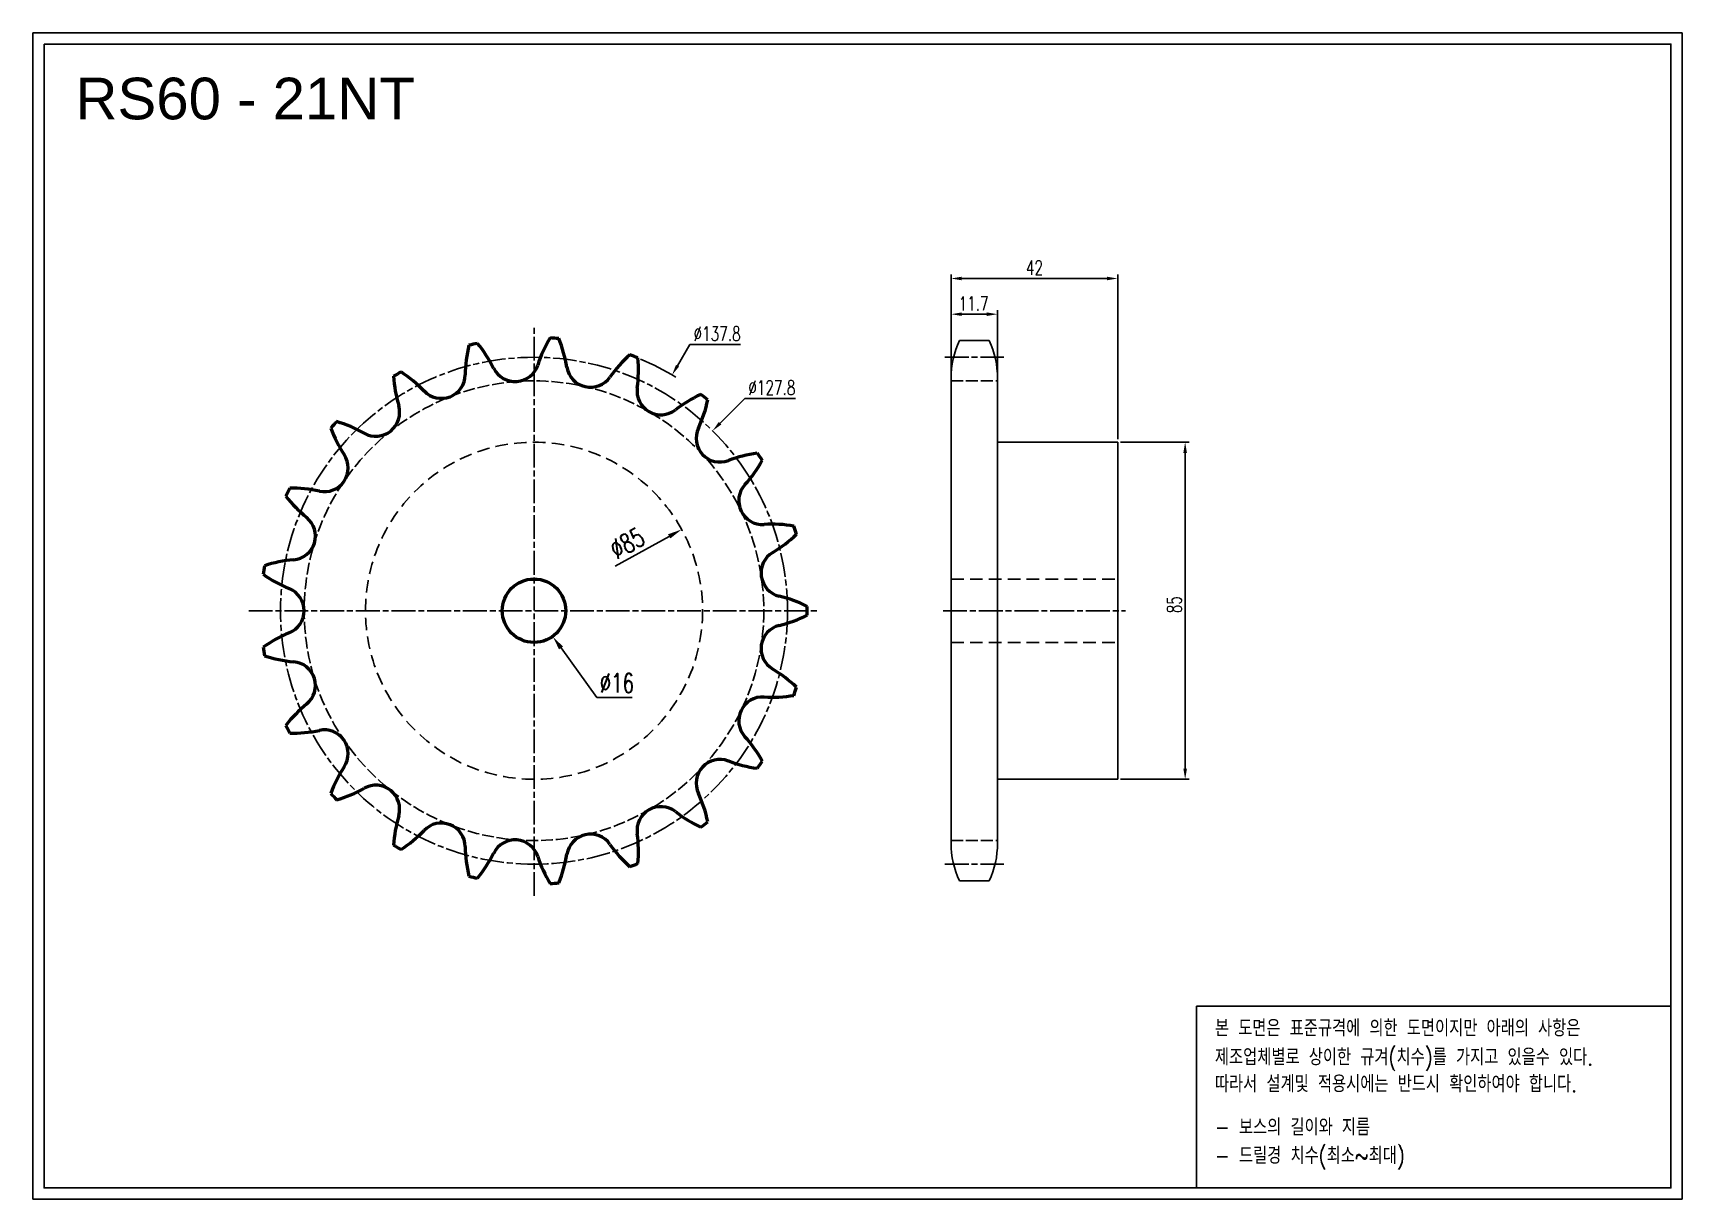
# Model space of a CAD drawing. Header units: millimetres. Extents: x 23847 to 24263, y 403 to 697.
import ezdxf

# ---------------------------------------------------------------- set-up
doc = ezdxf.new("R2010")
doc.units = ezdxf.units.MM
for name, pattern in [('AM_ISO02W050', [7.5, 6, -1.5]), ('AM_ISO02W050x2', [3.75, 3, -0.75]), ('AM_ISO08W050', [18, 12, -1.5, 3, -1.5]), ('AM_ISO08W050x2', [9, 6, -0.75, 1.5, -0.75]), ('HIDDEN', [9.525, 6.35, -3.175])]:
    doc.linetypes.add(name, pattern=pattern)
for name, color, linetype, lineweight in [('AM_0N', 7, 'Continuous', 50), ('AM_3N', 6, 'AM_ISO02W050', 25), ('AM_7', 4, 'AM_ISO08W050', 25), ('AM_7N', 4, 'AM_ISO08W050', 25)]:
    doc.layers.add(name, color=color, linetype=linetype, lineweight=lineweight)
doc.layers.add('HL', color=2, linetype='HIDDEN')
doc.layers.add('S-DIM', color=7, linetype='Continuous')
doc.styles.add('HAN', font='ROMANS.shx', dxfattribs={"width": 0.7, "bigfont": 'whgtxt.shx'})
doc.styles.add('HSG', font='SIMPLEX.shx', dxfattribs={"width": 0.7, "bigfont": 'HSG.shx'})
doc.styles.get("Standard").update_dxf_attribs({"font": 'arial.ttf'})
doc.dimstyles.new('APP10', dxfattribs={"dimscale": 2, "dimtxt": 2.4, "dimasz": 1.8, "dimexe": 0.7, "dimexo": 0.5, "dimgap": 0.6, "dimtad": 1, "dimtoh": 1, "dimdec": 1, "dimrnd": 0.01, "dimzin": 9, "dimdsep": 46, "dimtxsty": 'HSG', "dimcen": 0, "dimclrd": 1, "dimclre": 1, "dimclrt": 256, "dimazin": 2, "dimtp": 1, "dimtm": 1, "dimtfac": 0.5, "dimtdec": 1, "dimtofl": 0, "dimtmove": 0, "dimatfit": 3, "dimfxl": 0, "dimtvp": 1, "dimtolj": 2, "dimlwd": -1, "dimlwe": -1, "dimarcsym": 0})
doc.dimstyles.new('APP6', dxfattribs={"dimscale": 1.5, "dimtxt": 2.4, "dimasz": 1.8, "dimexe": 0.7, "dimexo": 0.5, "dimgap": 0.6, "dimtad": 1, "dimtoh": 1, "dimdec": 1, "dimrnd": 0.01, "dimzin": 9, "dimdsep": 46, "dimtxsty": 'HSG', "dimcen": 0, "dimclrd": 1, "dimclre": 1, "dimclrt": 256, "dimazin": 2, "dimtp": 1, "dimtm": 1, "dimtfac": 0.5, "dimtdec": 1, "dimtofl": 0, "dimtmove": 0, "dimatfit": 3, "dimfxl": 0, "dimtvp": 1, "dimtolj": 2, "dimlwd": -1, "dimlwe": -1, "dimarcsym": 0})

# ---------------------------------------------------------------- blocks, each defined once
blk = doc.blocks.new('*D1')
at = {"layer": 'Defpoints', "color": 0, "transparency": 16777216}
for p in [(24010.67, 572.09), (23936.2, 531.11)]:
    blk.add_point(p, dxfattribs=at)
at = {"layer": 'S-DIM', "color": 1, "transparency": 16777216}
blk.add_line((23993.88, 562.85), (24007.52, 570.35), dxfattribs=at)
blk.add_solid([(24007.23, 570.88), (24007.81, 569.83), (24010.67, 572.09)], dxfattribs=at)
at = {"layer": 'S-DIM', "transparency": 16777216, "insert": (23996.91, 568.62), "char_height": 4.8, "attachment_point": 5, "rotation": 28.8201, "style": 'HSG'}
blk.add_mtext('\\A2;∅85', dxfattribs=at)
blk = doc.blocks.new('*D2')
at = {"layer": 'Defpoints', "color": 0, "transparency": 16777216}
for p in [(24008.26, 611.06), (23938.61, 492.14)]:
    blk.add_point(p, dxfattribs=at)
at = {"layer": 'S-DIM', "color": 1, "transparency": 16777216}
for p, q in [((24012.76, 618.74), (24009.63, 613.39)), ((24025.54, 618.74), (24012.76, 618.74))]:
    blk.add_line(p, q, dxfattribs=at)
blk.add_arc((23973.44, 551.6), 68.91, 58.7703, 67.0342, dxfattribs=at)
blk.add_solid([(24009.24, 613.62), (24010.01, 613.16), (24008.26, 611.06)], dxfattribs=at)
at = {"layer": 'S-DIM', "transparency": 16777216, "insert": (24019.6, 621.44), "char_height": 3.6, "attachment_point": 5, "style": 'HSG'}
blk.add_mtext('\\A2;∅137.8', dxfattribs=at)
blk = doc.blocks.new('*D3')
at = {"layer": 'Defpoints', "color": 0, "transparency": 16777216}
for p in [(24018.45, 596.96), (23928.42, 506.24)]:
    blk.add_point(p, dxfattribs=at)
at = {"layer": 'S-DIM', "color": 1, "transparency": 16777216}
for p, q in [((24026.57, 605.14), (24020.35, 598.88)), ((24039.35, 605.14), (24026.57, 605.14))]:
    blk.add_line(p, q, dxfattribs=at)
blk.add_solid([(24020.04, 599.2), (24020.67, 598.56), (24018.45, 596.96)], dxfattribs=at)
at = {"layer": 'S-DIM', "transparency": 16777216, "insert": (24033.41, 607.84), "char_height": 3.6, "attachment_point": 5, "style": 'HSG'}
blk.add_mtext('\\A2;∅127.8', dxfattribs=at)
blk = doc.blocks.new('*D4')
at = {"layer": 'Defpoints', "color": 0, "transparency": 16777216}
for p in [(24090.31, 626.37), (24078.61, 610.21), (24090.31, 610.21)]:
    blk.add_point(p, dxfattribs=at)
at = {"layer": 'S-DIM', "color": 1, "transparency": 16777216}
for p, q in [((24078.61, 610.96), (24078.61, 627.42)), ((24081.31, 626.37), (24087.61, 626.37)), ((24090.31, 610.96), (24090.31, 627.42))]:
    blk.add_line(p, q, dxfattribs=at)
for points in [[(24081.31, 626.82), (24081.31, 625.92), (24078.61, 626.37)], [(24087.61, 626.82), (24087.61, 625.92), (24090.31, 626.37)]]:
    blk.add_solid(points, dxfattribs=at)
at = {"layer": 'S-DIM', "transparency": 16777216, "insert": (24084.28, 629.07), "char_height": 3.6, "attachment_point": 5, "style": 'HSG'}
blk.add_mtext('\\A2;11.7', dxfattribs=at)
blk = doc.blocks.new('*D5')
at = {"layer": 'Defpoints', "color": 0, "transparency": 16777216}
for p in [(24120.61, 635.37), (24078.61, 610.21), (24120.61, 594.1)]:
    blk.add_point(p, dxfattribs=at)
at = {"layer": 'S-DIM', "color": 1, "transparency": 16777216}
for p, q in [((24078.61, 610.96), (24078.61, 636.42)), ((24120.61, 594.85), (24120.61, 636.42)), ((24081.31, 635.37), (24117.91, 635.37))]:
    blk.add_line(p, q, dxfattribs=at)
for points in [[(24081.31, 635.82), (24081.31, 634.92), (24078.61, 635.37)], [(24117.91, 635.82), (24117.91, 634.92), (24120.61, 635.37)]]:
    blk.add_solid(points, dxfattribs=at)
at = {"layer": 'S-DIM', "transparency": 16777216, "insert": (24099.61, 638.07), "char_height": 3.6, "attachment_point": 5, "style": 'HSG'}
blk.add_mtext('\\A2;42', dxfattribs=at)
blk = doc.blocks.new('*D6')
at = {"layer": 'Defpoints', "color": 0, "transparency": 16777216}
for p in [(24120.61, 594.1), (24120.61, 509.1), (24137.62, 509.1)]:
    blk.add_point(p, dxfattribs=at)
at = {"layer": 'S-DIM', "color": 1, "transparency": 16777216}
for p, q in [((24121.36, 594.1), (24138.67, 594.1)), ((24137.62, 591.4), (24137.62, 511.8)), ((24121.36, 509.1), (24138.67, 509.1))]:
    blk.add_line(p, q, dxfattribs=at)
for points in [[(24137.17, 591.4), (24138.07, 591.4), (24137.62, 594.1)], [(24137.17, 511.8), (24138.07, 511.8), (24137.62, 509.1)]]:
    blk.add_solid(points, dxfattribs=at)
at = {"layer": 'S-DIM', "transparency": 16777216, "insert": (24134.92, 553.13), "char_height": 3.6, "attachment_point": 5, "rotation": 90, "style": 'HSG'}
blk.add_mtext('\\A2;85', dxfattribs=at)
blk = doc.blocks.new('*D7')
at = {"layer": 'Defpoints', "color": 0, "transparency": 16777216}
for p in [(23968.74, 558.07), (23978.14, 545.13)]:
    blk.add_point(p, dxfattribs=at)
at = {"layer": 'S-DIM', "color": 1, "transparency": 16777216}
for p, q in [((23989.29, 529.76), (23980.25, 542.21)), ((23998.17, 529.76), (23989.29, 529.76))]:
    blk.add_line(p, q, dxfattribs=at)
blk.add_solid([(23980.74, 542.56), (23979.76, 541.86), (23978.14, 545.13)], dxfattribs=at)
at = {"layer": 'S-DIM', "transparency": 16777216, "insert": (23994.33, 533.36), "char_height": 4.8, "attachment_point": 5, "style": 'HSG'}
blk.add_mtext('\\A2;∅16', dxfattribs=at)

msp = doc.modelspace()

# ---------------------------------------------------------------- linework, layer by layer
for p, q in [((24080.69, 619.71), (24088.22, 619.71)), ((24078.61, 492.99), (24078.61, 610.21)), ((24090.31, 610.21), (24090.31, 492.99)), ((24120.61, 594.1), (24090.31, 594.1)), ((24120.61, 509.1), (24120.61, 594.1)), ((24120.61, 509.1), (24090.31, 509.1)), ((24080.69, 483.49), (24088.22, 483.49))]:
    msp.add_line(p, q)
for points in [[(23847.11, 697.27), (24262.91, 697.27), (24262.91, 403.27), (23847.11, 403.27)], [(23849.91, 694.47), (24260.11, 694.47), (24260.11, 406.07), (23849.91, 406.07)]]:
    msp.add_lwpolyline(points, close=True)
at = {"color": 6}
msp.add_lwpolyline([(24140.5, 451.89), (24260.11, 451.89), (24260.11, 406.07), (24140.5, 406.07)], close=True, dxfattribs=at)
for centre, start, end in [((24101.31, 610.21), 155.2599, 180), ((24067.61, 610.21), 0, 24.7401), ((24101.31, 492.99), 180, 204.7401), ((24067.61, 492.99), 335.2599, 0)]:
    msp.add_arc(centre, 22.7, start, end)
at = {"layer": 'AM_0N'}
msp.add_circle((23973.44, 551.6), 8, dxfattribs=at)
for centre, radius, start, end in [((24005.67, 603.46), 32.87, 149.0095, 162.1429), ((23973.44, 551.6), 68.91, 84.8006, 86.628), ((23949.29, 607.69), 32.87, 9.2857, 22.4191), ((23988.95, 610.66), 32.87, 166.1524, 179.2857), ((23973.44, 551.6), 68.91, 101.9435, 103.7708), ((23933.83, 598.08), 32.87, 26.4286, 39.5619), ((24019.52, 591.66), 32.87, 131.8667, 145), ((23973.44, 551.6), 68.91, 67.6578, 69.4851), ((23973.44, 551.6), 68.91, 119.0863, 120.9137), ((23921.89, 584.34), 32.87, 43.5714, 56.7048), ((23968.66, 615.39), 6.01, 206.4286, 342.1429), ((23987.67, 613.96), 6.01, 189.2857, 325), ((23966.9, 612.31), 32.87, 352.1429, 5.2762), ((23970.85, 612.61), 32.87, 183.2952, 196.4286), ((23950.07, 611.15), 6.01, 223.5714, 359.2857), ((24005.42, 607), 6.01, 172.1429, 307.8571), ((23933.55, 601.61), 6.01, 240.7143, 16.4286), ((24029.28, 576.3), 32.87, 114.7238, 127.8571), ((23985.09, 611.54), 32.87, 335, 348.1333), ((23973.44, 551.6), 68.91, 50.5149, 52.3422), ((23973.44, 551.6), 68.91, 136.2292, 138.0565), ((23914.53, 567.7), 32.87, 60.7143, 73.8476), ((23952.98, 609.14), 32.87, 200.4381, 213.5714), ((24020.33, 595.11), 6.01, 155, 290.7143), ((23920.58, 587.63), 6.01, 257.8571, 33.5714), ((24034.08, 558.74), 32.87, 97.5809, 110.7143), ((23973.44, 551.6), 68.91, 33.372, 35.1994), ((24002.24, 605.45), 32.87, 317.8571, 330.9905), ((23973.44, 551.6), 68.91, 153.372, 155.1994), ((23912.4, 549.62), 32.87, 77.8571, 90.9905), ((24031.07, 579.35), 6.01, 137.8571, 273.5714), ((23936.93, 600.55), 32.87, 217.5809, 230.7143), ((23912.31, 570.45), 6.01, 275, 50.7143), ((24033.49, 540.54), 32.87, 80.4381, 93.5714), ((24016.83, 594.57), 32.87, 300.7143, 313.8476), ((23973.44, 551.6), 68.91, 16.2292, 18.0565), ((24036.69, 561.13), 6.01, 120.7143, 256.4286), ((23973.44, 551.6), 68.91, 170.5149, 172.3422), ((23915.7, 531.72), 32.87, 95, 108.1333), ((23924.13, 587.62), 32.87, 234.7238, 247.8571), ((23909.47, 551.6), 6.01, 292.1429, 67.8571), ((24027.56, 523.33), 32.87, 63.2952, 76.4286), ((24027.56, 579.87), 32.87, 283.5714, 296.7048), ((23973.44, 551.6), 68.91, 359.0863, 0.9137), ((23924.13, 515.58), 32.87, 112.1429, 125.2762), ((24036.69, 542.07), 6.01, 103.5714, 239.2857), ((23973.44, 551.6), 68.91, 187.6578, 189.4851), ((23915.7, 571.48), 32.87, 251.8667, 265), ((23912.31, 532.75), 6.01, 309.2857, 85), ((24016.83, 508.63), 32.87, 46.1524, 59.2857), ((23973.44, 551.6), 68.91, 341.9435, 343.7708), ((23936.93, 502.65), 32.87, 129.2857, 142.4191), ((24031.07, 523.85), 6.01, 86.4286, 222.1429), ((24033.49, 562.66), 32.87, 266.4286, 279.5619), ((23973.44, 551.6), 68.91, 204.8006, 206.628), ((23912.4, 553.58), 32.87, 269.0095, 282.1429), ((23920.58, 515.57), 6.01, 326.4286, 102.1429), ((24002.24, 497.75), 32.87, 29.0095, 42.1429), ((23952.98, 494.06), 32.87, 146.4286, 159.5619), ((24020.33, 508.09), 6.01, 69.2857, 205), ((24034.08, 544.46), 32.87, 249.2857, 262.4191), ((23973.44, 551.6), 68.91, 324.8006, 326.628), ((23933.55, 501.59), 6.01, 343.5714, 119.2857), ((23973.44, 551.6), 68.91, 221.9435, 223.7708), ((23914.53, 535.5), 32.87, 286.1524, 299.2857), ((23985.09, 491.66), 32.87, 11.8667, 25), ((23970.85, 490.59), 32.87, 163.5714, 176.7048), ((24005.42, 496.2), 6.01, 52.1429, 187.8571), ((24029.28, 526.9), 32.87, 232.1429, 245.2762), ((23921.89, 518.86), 32.87, 303.2952, 316.4286), ((23950.07, 492.05), 6.01, 0.7143, 136.4286), ((23987.67, 489.24), 6.01, 35, 170.7143), ((23966.9, 490.89), 32.87, 354.7238, 7.8571), ((23973.44, 551.6), 68.91, 307.6578, 309.4851), ((23973.44, 551.6), 68.91, 239.0863, 240.9137), ((23988.95, 492.54), 32.87, 180.7143, 193.8476), ((23968.66, 487.81), 6.01, 17.8571, 153.5714), ((24019.52, 511.54), 32.87, 215, 228.1333), ((23933.83, 505.12), 32.87, 320.4381, 333.5714), ((24005.67, 499.74), 32.87, 197.8571, 210.9905), ((23949.29, 495.51), 32.87, 337.5809, 350.7143), ((23973.44, 551.6), 68.91, 290.5149, 292.3422), ((23973.44, 551.6), 68.91, 256.2292, 258.0565), ((23973.44, 551.6), 68.91, 273.372, 275.1994)]:
    msp.add_arc(centre, radius, start, end, dxfattribs=at)
at = {"layer": 'AM_3N', "linetype": 'AM_ISO02W050x2'}
for p, q in [((24078.61, 609.55), (24090.31, 609.55)), ((24078.61, 493.65), (24090.31, 493.65))]:
    msp.add_line(p, q, dxfattribs=at)
msp.add_circle((23973.44, 551.6), 57.95, dxfattribs=at)
at = {"layer": 'AM_7', "linetype": 'AM_ISO08W050x2'}
msp.add_circle((23973.44, 551.6), 63.91, dxfattribs=at)
at = {"layer": 'AM_7N', "linetype": 'AM_ISO08W050x2'}
for p, q in [((23973.44, 479.69), (23973.44, 623.51)), ((24077.04, 615.51), (24091.87, 615.51)), ((23901.53, 551.6), (24045.35, 551.6)), ((24076.61, 551.6), (24122.61, 551.6)), ((24077.04, 487.69), (24091.87, 487.69))]:
    msp.add_line(p, q, dxfattribs=at)
at = {"layer": 'HL', "ltscale": 0.5}
for p, q in [((24078.61, 559.6), (24120.61, 559.6)), ((24078.61, 543.6), (24120.61, 543.6))]:
    msp.add_line(p, q, dxfattribs=at)
msp.add_circle((23973.44, 551.6), 42.5, dxfattribs=at)

# ---------------------------------------------------------------- texts
msp.add_text('RS60 - 21NT', height=10.5).set_placement((23857.81, 675.5))
at = {"color": 6, "style": 'HAN', "width": 0.8}
for s, p in [('본 도면은 표준규격에 의한 도면이지만 아래의 사항은', (24145.13, 444.26)), ('제조업체별로 상이한 규겨(치수)를 가지고 있을수 있다.', (24145.13, 436.97)), ('따라서 설계및 적용시에는 반드시 확인하여야 합니다.', (24145.13, 430.2)), ('- 보스의 길이와 지름', (24145.13, 419.3)), ('- 드릴경 치수(최소~최대)', (24145.13, 412.13))]:
    msp.add_text(s, height=4.2053, dxfattribs=at).set_placement(p)

# ---------------------------------------------------------------- dimensions: what is measured, and where the dimension line sits
at = {"layer": 'S-DIM', "color": 1}
dim = msp.add_linear_dim(base=(24120.61, 635.37), p1=(24078.61, 610.21), p2=(24120.61, 594.1), dimstyle='APP6', dxfattribs=at)
dim.commit()
dim.dimension.update_dxf_attribs({"geometry": '*D5', "text_midpoint": (24099.61, 638.07)})
dim = msp.add_linear_dim(base=(24090.31, 626.37), p1=(24078.61, 610.21), p2=(24090.31, 610.21), dimstyle='APP6', dxfattribs=at)
dim.commit()
dim.dimension.update_dxf_attribs({"geometry": '*D4', "text_midpoint": (24084.28, 626.37), "dimtype": 128})
for p1, p2, picture, middle in [((23938.61, 492.14), (24008.26, 611.06), '*D2', (24019.6, 618.74)), ((23928.42, 506.24), (24018.45, 596.96), '*D3', (24033.41, 605.14))]:
    dim = msp.add_diameter_dim_2p(p1=p1, p2=p2, dimstyle='APP6', dxfattribs=at)
    dim.commit()
    dim.dimension.update_dxf_attribs({"geometry": picture, "text_midpoint": middle, "dimtype": 131})
dim = msp.add_linear_dim(base=(24137.62, 509.1), p1=(24120.61, 594.1), p2=(24120.61, 509.1), angle=90, dimstyle='APP6', dxfattribs=at)
dim.commit()
dim.dimension.update_dxf_attribs({"geometry": '*D6', "text_midpoint": (24137.62, 553.13), "dimtype": 128})
at = {"layer": 'S-DIM'}
for p1, p2, picture, middle in [((23936.2, 531.11), (24010.67, 572.09), '*D1', (23998.64, 565.47)), ((23968.74, 558.07), (23978.14, 545.13), '*D7', (23994.33, 529.76))]:
    dim = msp.add_diameter_dim_2p(p1=p1, p2=p2, dimstyle='APP10', dxfattribs=at)
    dim.commit()
    dim.dimension.update_dxf_attribs({"geometry": picture, "text_midpoint": middle, "dimtype": 131})

doc.saveas('drawing.dxf')
